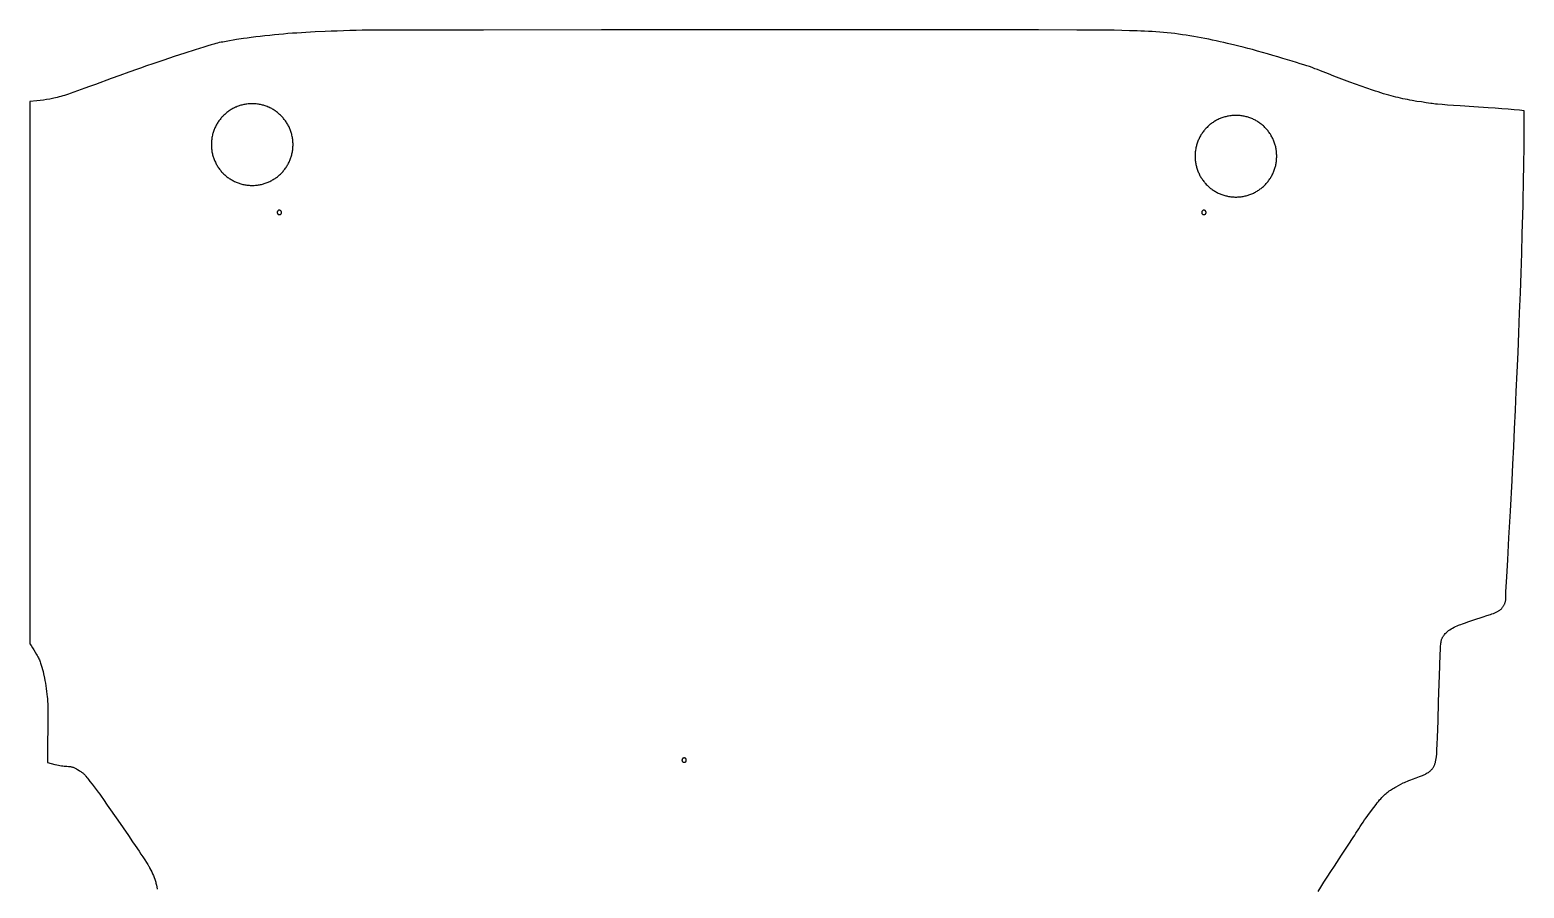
# Model space of a CAD drawing. Extents: x -1405 to 7310, y 1897 to 8577.
# Drawn here: x 493 to 1865, y 4611 to 5400 of the extents above; entities that cross this region are included whole.
import ezdxf

# ---------------------------------------------------------------- set-up
doc = ezdxf.new("R2010")
doc.units = 0
doc.layers.add('Default_Layer', color=1, linetype='CONTINUOUS')

msp = doc.modelspace()

# ---------------------------------------------------------------- linework, layer by layer
at = {"layer": 'Default_Layer'}
msp.add_lwpolyline([(1675.8, 4608.5), (1678.3, 4612.4), (1681.1, 4616.8), (1684.1, 4621.6), (1687.4, 4626.6), (1690.7, 4631.7), (1697.3, 4641.8), (1703.2, 4650.8), (1707.8, 4657.8), (1709.4, 4660.2), (1710.4, 4661.8), (1713, 4665.9), (1714.3, 4668), (1715.7, 4670), (1717.1, 4672.1), (1718.4, 4674.1), (1719.9, 4676.1), (1721.3, 4678.1), (1724.8, 4682.8), (1726.8, 4685.5), (1729, 4688.3), (1730, 4689.7), (1731.1, 4691), (1732.2, 4692.4), (1733.3, 4693.6), (1734.4, 4694.8), (1735.4, 4695.9), (1736.4, 4696.9), (1737.3, 4697.8), (1738.2, 4698.5), (1739.2, 4699.3), (1740.1, 4700), (1741.1, 4700.8), (1742.1, 4701.5), (1743.1, 4702.1), (1744.2, 4702.8), (1745.2, 4703.4), (1746.3, 4704), (1747.3, 4704.6), (1749.5, 4705.8), (1751.6, 4707), (1753.8, 4708.1), (1755, 4708.6), (1756.3, 4709.2), (1757.7, 4709.8), (1759.2, 4710.4), (1760.8, 4711), (1762.4, 4711.6), (1765.7, 4712.8), (1768.8, 4713.9), (1771.5, 4715), (1772.7, 4715.4), (1773.7, 4715.9), (1774.5, 4716.2), (1774.8, 4716.4), (1775.1, 4716.6), (1776, 4717.2), (1777, 4717.8), (1777.9, 4718.5), (1778.4, 4718.9), (1778.8, 4719.2), (1779.2, 4719.6), (1779.6, 4720), (1780, 4720.4), (1780.4, 4720.8), (1780.8, 4721.3), (1781.1, 4721.7), (1781.5, 4722.2), (1781.8, 4722.7), (1782, 4723.2), (1782.3, 4723.7), (1782.6, 4724.3), (1782.8, 4724.9), (1783, 4725.6), (1783.2, 4726.2), (1783.4, 4726.9), (1783.6, 4727.6), (1783.9, 4729.1), (1784.2, 4730.6), (1784.4, 4732), (1784.6, 4733.4), (1784.7, 4734), (1784.8, 4735.1), (1784.9, 4738.6), (1785.1, 4743.6), (1785.3, 4749.9), (1785.9, 4765.2), (1786.4, 4782.6), (1787.5, 4815.3), (1787.8, 4826.5), (1788, 4829.9), (1788, 4831.5), (1788.1, 4832.7), (1788.2, 4833.9), (1788.3, 4835.1), (1788.5, 4836.3), (1788.6, 4837.5), (1788.7, 4838.1), (1788.8, 4838.7), (1789, 4839.2), (1789.1, 4839.8), (1789.3, 4840.3), (1789.5, 4840.8), (1789.7, 4841.3), (1790, 4841.7), (1790.2, 4842.2), (1790.5, 4842.6), (1790.8, 4843.1), (1791.1, 4843.5), (1791.4, 4843.9), (1791.7, 4844.3), (1792.4, 4845.2), (1793.2, 4845.9), (1793.9, 4846.6), (1794.7, 4847.3), (1795.2, 4847.7), (1795.6, 4848), (1796.1, 4848.4), (1796.7, 4848.8), (1797.9, 4849.5), (1799.2, 4850.2), (1800.6, 4851), (1802, 4851.7), (1803.3, 4852.3), (1804.7, 4852.9), (1805.5, 4853.3), (1806.7, 4853.7), (1808.3, 4854.3), (1810.1, 4854.9), (1814.2, 4856.3), (1818.8, 4857.8), (1827.4, 4860.6), (1830.7, 4861.7), (1831.9, 4862.1), (1832.7, 4862.4), (1834, 4862.9), (1835.3, 4863.4), (1836.7, 4863.8), (1838, 4864.3), (1839.3, 4864.8), (1839.9, 4865.1), (1840.5, 4865.4), (1841, 4865.7), (1841.5, 4866), (1842, 4866.3), (1842.5, 4866.6), (1842.9, 4867), (1843.3, 4867.3), (1843.7, 4867.7), (1844.1, 4868.1), (1844.4, 4868.5), (1844.8, 4868.9), (1845.1, 4869.4), (1845.4, 4869.8), (1845.8, 4870.3), (1846.1, 4870.7), (1846.3, 4871.2), (1846.6, 4871.7), (1846.8, 4872.2), (1847.1, 4872.6), (1847.3, 4873.1), (1847.5, 4873.7), (1847.6, 4874.2), (1847.8, 4874.7), (1847.9, 4875.3), (1848, 4875.9), (1848.1, 4876.5), (1848.1, 4877.1), (1848.2, 4878.4), (1848.2, 4879.7), (1848.2, 4881), (1848.2, 4882.3), (1848.2, 4883.6), (1849, 4897.5), (1849.9, 4912.9), (1851, 4933.2), (1852.3, 4957.7), (1853.8, 4985.8), (1854.6, 5001), (1855.4, 5016.9), (1856.1, 5033.3), (1856.9, 5050.3), (1857.7, 5067.7), (1858.5, 5085.4), (1859.3, 5103.3), (1860.1, 5121.5), (1860.8, 5139.8), (1861.5, 5158.1), (1862.1, 5176.3), (1862.7, 5194.5), (1863.2, 5212.4), (1863.7, 5230), (1863.9, 5238.7), (1864.1, 5247.3), (1864.3, 5255.8), (1864.4, 5264.1), (1864.6, 5272.4), (1864.7, 5280.4), (1864.8, 5288.4), (1864.8, 5296.2), (1864.9, 5303.8), (1864.9, 5311.2), (1864.9, 5318.4), (1864.9, 5325.5), (1862.9, 5325.7), (1860.7, 5325.9), (1855.8, 5326.3), (1850.4, 5326.8), (1844.5, 5327.2), (1838.3, 5327.7), (1831.9, 5328.1), (1818.8, 5329), (1806.1, 5329.9), (1800.1, 5330.3), (1794.6, 5330.7), (1789.7, 5331.1), (1785.4, 5331.5), (1783.6, 5331.6), (1781.9, 5331.8), (1780.5, 5332), (1779.3, 5332.1), (1775, 5332.8), (1770.7, 5333.5), (1766.4, 5334.1), (1762.1, 5334.9), (1759.9, 5335.3), (1757.8, 5335.7), (1755.7, 5336.1), (1753.5, 5336.5), (1751.4, 5337), (1749.3, 5337.5), (1747.2, 5338), (1745, 5338.5), (1742.9, 5339.1), (1740.6, 5339.7), (1738.3, 5340.4), (1735.9, 5341.1), (1733.4, 5341.9), (1730.9, 5342.7), (1728.4, 5343.5), (1725.8, 5344.4), (1720.5, 5346.2), (1715.2, 5348), (1710, 5349.8), (1705, 5351.6), (1702.5, 5352.5), (1700, 5353.4), (1697.6, 5354.4), (1695.1, 5355.3), (1690.2, 5357.3), (1685.2, 5359.3), (1680.3, 5361.3), (1677.8, 5362.2), (1675.3, 5363.2), (1672.8, 5364.1), (1670.3, 5365.1), (1667.8, 5366), (1665.3, 5366.8), (1662.6, 5367.7), (1659.4, 5368.7), (1655.8, 5369.9), (1651.9, 5371.1), (1647.7, 5372.3), (1643.4, 5373.6), (1638.8, 5375), (1634.2, 5376.3), (1629.4, 5377.7), (1624.7, 5379), (1620.1, 5380.3), (1615.5, 5381.6), (1611.1, 5382.7), (1606.9, 5383.8), (1603, 5384.8), (1599.4, 5385.7), (1592.6, 5387.3), (1589.1, 5388.1), (1585.7, 5388.9), (1582.3, 5389.6), (1578.8, 5390.4), (1575.4, 5391.1), (1571.9, 5391.8), (1568.5, 5392.4), (1565, 5393.1), (1561.5, 5393.7), (1558.1, 5394.3), (1554.6, 5394.8), (1551.1, 5395.3), (1547.7, 5395.8), (1544.2, 5396.3), (1540.8, 5396.7), (1537.3, 5397), (1533.8, 5397.4), (1530.4, 5397.7), (1526.9, 5397.9), (1523.4, 5398.1), (1519.9, 5398.3), (1516.4, 5398.5), (1512.9, 5398.7), (1509.5, 5398.8), (1502.5, 5399), (1495.5, 5399.2), (1488.5, 5399.4), (1485, 5399.5), (1477.9, 5399.5), (1454.1, 5399.6), (1419.1, 5399.7), (1374.8, 5399.7), (1323.1, 5399.7), (1265.7, 5399.7), (1141.7, 5399.7), (1017.9, 5399.7), (909.4, 5399.6), (865.5, 5399.6), (831.1, 5399.5), (807.9, 5399.5), (801.2, 5399.5), (798, 5399.4), (792.5, 5399.3), (786.7, 5399.1), (780.9, 5398.9), (775.1, 5398.7), (769.5, 5398.5), (764.2, 5398.2), (754.8, 5397.8), (746.5, 5397.3), (742.3, 5397.1), (738.1, 5396.8), (734, 5396.6), (729.8, 5396.3), (725.7, 5395.9), (721.6, 5395.6), (717.5, 5395.2), (713.2, 5394.7), (708.8, 5394.3), (704.5, 5393.8), (700.3, 5393.2), (696.3, 5392.7), (692.6, 5392.2), (689.2, 5391.7), (682.8, 5390.8), (679.6, 5390.3), (676.4, 5389.8), (673.2, 5389.2), (670.1, 5388.6), (668.5, 5388.3), (666.9, 5388), (665.3, 5387.6), (663.8, 5387.2), (661.9, 5386.7), (659.4, 5386), (656.3, 5385.1), (652.8, 5384), (648.8, 5382.7), (644.6, 5381.4), (635.3, 5378.4), (625.5, 5375.2), (615.9, 5372), (606.9, 5368.9), (599.1, 5366.3), (595.5, 5365), (591.7, 5363.7), (583.7, 5360.9), (575.6, 5357.9), (567.6, 5355), (553.3, 5349.7), (547.6, 5347.7), (543.4, 5346.2), (540, 5345), (536.7, 5343.8), (533.3, 5342.5), (530, 5341.3), (528.3, 5340.7), (526.6, 5340.2), (524.9, 5339.6), (523.2, 5339.1), (521.5, 5338.6), (519.8, 5338.1), (518.1, 5337.6), (516.4, 5337.2), (515.1, 5336.9), (513.8, 5336.7), (512.5, 5336.4), (511.2, 5336.2), (508.3, 5335.7), (505.4, 5335.3), (502.4, 5334.9), (499.3, 5334.6), (493, 5333.9), (493, 4835.9), (493, 4835.9), (494.2, 4834.2), (495.4, 4832.3), (496.7, 4830.3), (497.9, 4828.2), (499.1, 4826.1), (499.7, 4825), (500.3, 4824), (500.8, 4822.9), (501.3, 4822), (501.7, 4821), (502.1, 4820.1), (502.5, 4819.2), (502.8, 4818.2), (503.2, 4817.2), (503.5, 4816.3), (503.8, 4815.3), (504.1, 4814.3), (504.6, 4812.3), (505.1, 4810.3), (505.5, 4808.3), (506.3, 4804.3), (506.8, 4802.1), (507.2, 4799.8), (507.6, 4797.4), (508, 4794.8), (508.4, 4792.2), (508.7, 4789.6), (509, 4787), (509.1, 4785.7), (509.2, 4784.4), (509.3, 4782.9), (509.4, 4780.8), (509.4, 4778.3), (509.4, 4775.3), (509.4, 4768.3), (509.4, 4760.3), (509.3, 4742.9), (509.2, 4734.4), (509.2, 4726.7), (512.5, 4725.9), (515.9, 4725.1), (517.6, 4724.7), (519.2, 4724.4), (520.6, 4724.1), (522, 4723.8), (522.6, 4723.7), (523.2, 4723.7), (524.5, 4723.5), (525.8, 4723.5), (527, 4723.4), (528.3, 4723.3), (528.9, 4723.3), (529.5, 4723.2), (530.2, 4723.1), (530.8, 4723), (531.4, 4722.8), (532, 4722.6), (532.6, 4722.4), (533.2, 4722.2), (533.9, 4721.9), (534.6, 4721.6), (535.2, 4721.2), (535.9, 4720.9), (536.6, 4720.5), (537.3, 4720.1), (538.6, 4719.3), (539.9, 4718.5), (540.5, 4718.1), (541, 4717.6), (541.5, 4717.2), (542, 4716.8), (542.5, 4716.4), (542.9, 4716), (543.3, 4715.6), (543.7, 4715.1), (544.1, 4714.7), (544.5, 4714.2), (545.2, 4713.2), (545.9, 4712.3), (546.7, 4711.3), (547.4, 4710.3), (548.1, 4709.3), (550.1, 4706.8), (552.8, 4703.3), (555.7, 4699.5), (557.1, 4697.6), (558.4, 4695.8), (560.6, 4692.8), (564.1, 4687.7), (573.7, 4673.8), (583.5, 4659.7), (587.3, 4654.1), (589.7, 4650.6), (593.2, 4645.4), (595, 4642.7), (596.8, 4640.1), (598.5, 4637.5), (600, 4635.1), (600.7, 4634), (601.3, 4633), (601.9, 4632), (602.4, 4631.2), (603.2, 4629.6), (604.1, 4628), (604.9, 4626.3), (605.6, 4624.7), (606.4, 4623), (607, 4621.3), (607.7, 4619.6), (608, 4618.8), (608.2, 4617.9), (608.5, 4617), (608.7, 4616.1), (609, 4615.2), (609.2, 4614.3), (609.6, 4612.5), (609.9, 4610.6)], dxfattribs=at)
for points in [[(659.6, 5294.4), (659.6, 5293.4), (659.6, 5292.5), (659.7, 5291.5), (659.8, 5290.5), (659.9, 5289.6), (660, 5288.7), (660.2, 5287.7), (660.4, 5286.8), (660.6, 5285.9), (660.8, 5285), (661, 5284.1), (661.3, 5283.2), (661.6, 5282.4), (661.9, 5281.5), (662.2, 5280.6), (662.5, 5279.8), (662.9, 5279), (663.3, 5278.1), (663.7, 5277.3), (664.1, 5276.5), (664.6, 5275.7), (665, 5274.9), (665.5, 5274.2), (666, 5273.4), (666.5, 5272.7), (667, 5271.9), (667.6, 5271.2), (668.2, 5270.5), (668.7, 5269.8), (669.3, 5269.2), (670, 5268.5), (670.6, 5267.9), (671.2, 5267.2), (671.9, 5266.6), (672.6, 5266), (673.2, 5265.4), (673.9, 5264.9), (674.7, 5264.3), (675.4, 5263.8), (676.1, 5263.3), (676.9, 5262.8), (677.7, 5262.3), (678.4, 5261.9), (679.2, 5261.4), (680, 5261), (680.8, 5260.6), (681.7, 5260.2), (682.5, 5259.8), (683.3, 5259.5), (684.2, 5259.2), (685.1, 5258.9), (685.9, 5258.6), (686.8, 5258.3), (687.7, 5258.1), (688.6, 5257.8), (689.5, 5257.6), (690.5, 5257.5), (691.4, 5257.3), (692.3, 5257.2), (693.3, 5257.1), (694.2, 5257), (695.2, 5256.9), (696.1, 5256.9), (697.1, 5256.9), (698.1, 5256.9), (699, 5256.9), (700, 5257), (700.9, 5257.1), (701.9, 5257.2), (702.8, 5257.3), (703.7, 5257.5), (704.7, 5257.6), (705.6, 5257.8), (706.5, 5258.1), (707.4, 5258.3), (708.2, 5258.6), (709.1, 5258.9), (710, 5259.2), (710.8, 5259.5), (711.7, 5259.8), (712.5, 5260.2), (713.4, 5260.6), (714.2, 5261), (715, 5261.4), (715.8, 5261.9), (716.5, 5262.3), (717.3, 5262.8), (718.1, 5263.3), (718.8, 5263.8), (719.5, 5264.3), (720.2, 5264.9), (721, 5265.4), (721.6, 5266), (722.3, 5266.6), (723, 5267.2), (723.6, 5267.9), (724.2, 5268.5), (724.9, 5269.2), (725.5, 5269.8), (726, 5270.5), (726.6, 5271.2), (727.1, 5271.9), (727.7, 5272.7), (728.2, 5273.4), (728.7, 5274.2), (729.2, 5274.9), (729.6, 5275.7), (730.1, 5276.5), (730.5, 5277.3), (730.9, 5278.1), (731.3, 5279), (731.7, 5279.8), (732, 5280.6), (732.3, 5281.5), (732.6, 5282.4), (732.9, 5283.2), (733.2, 5284.1), (733.4, 5285), (733.6, 5285.9), (733.8, 5286.8), (734, 5287.7), (734.2, 5288.7), (734.3, 5289.6), (734.4, 5290.5), (734.5, 5291.5), (734.5, 5292.5), (734.6, 5293.4), (734.6, 5294.4), (734.6, 5295.4), (734.5, 5296.3), (734.5, 5297.3), (734.4, 5298.2), (734.3, 5299.2), (734.2, 5300.1), (734, 5301), (733.8, 5301.9), (733.6, 5302.9), (733.4, 5303.8), (733.2, 5304.6), (732.9, 5305.5), (732.6, 5306.4), (732.3, 5307.3), (732, 5308.1), (731.7, 5309), (731.3, 5309.8), (730.9, 5310.6), (730.5, 5311.5), (730.1, 5312.3), (729.6, 5313), (729.2, 5313.8), (728.7, 5314.6), (728.2, 5315.3), (727.7, 5316.1), (727.1, 5316.8), (726.6, 5317.5), (726, 5318.2), (725.5, 5318.9), (724.9, 5319.6), (724.2, 5320.3), (723.6, 5320.9), (723, 5321.5), (722.3, 5322.1), (721.6, 5322.7), (721, 5323.3), (720.2, 5323.9), (719.5, 5324.4), (718.8, 5325), (718.1, 5325.5), (717.3, 5326), (716.5, 5326.5), (715.8, 5326.9), (715, 5327.4), (714.2, 5327.8), (713.4, 5328.2), (712.5, 5328.6), (711.7, 5328.9), (710.8, 5329.3), (710, 5329.6), (709.1, 5329.9), (708.2, 5330.2), (707.4, 5330.5), (706.5, 5330.7), (705.6, 5330.9), (704.7, 5331.1), (703.7, 5331.3), (702.8, 5331.5), (701.9, 5331.6), (700.9, 5331.7), (700, 5331.8), (699, 5331.8), (698.1, 5331.9), (697.1, 5331.9), (696.1, 5331.9), (695.2, 5331.8), (694.2, 5331.8), (693.3, 5331.7), (692.3, 5331.6), (691.4, 5331.5), (690.5, 5331.3), (689.5, 5331.1), (688.6, 5330.9), (687.7, 5330.7), (686.8, 5330.5), (685.9, 5330.2), (685.1, 5329.9), (684.2, 5329.6), (683.3, 5329.3), (682.5, 5328.9), (681.7, 5328.6), (680.8, 5328.2), (680, 5327.8), (679.2, 5327.4), (678.4, 5326.9), (677.7, 5326.5), (676.9, 5326), (676.1, 5325.5), (675.4, 5325), (674.7, 5324.4), (673.9, 5323.9), (673.2, 5323.3), (672.6, 5322.7), (671.9, 5322.1), (671.2, 5321.5), (670.6, 5320.9), (670, 5320.3), (669.3, 5319.6), (668.7, 5318.9), (668.2, 5318.2), (667.6, 5317.5), (667, 5316.8), (666.5, 5316.1), (666, 5315.3), (665.5, 5314.6), (665, 5313.8), (664.6, 5313), (664.1, 5312.3), (663.7, 5311.5), (663.3, 5310.6), (662.9, 5309.8), (662.5, 5309), (662.2, 5308.1), (661.9, 5307.3), (661.6, 5306.4), (661.3, 5305.5), (661, 5304.6), (660.8, 5303.8), (660.6, 5302.9), (660.4, 5301.9), (660.2, 5301), (660, 5300.1), (659.9, 5299.2), (659.8, 5298.2), (659.7, 5297.3), (659.6, 5296.3), (659.6, 5295.4), (659.6, 5294.4)], [(1562.8, 5283.7), (1562.8, 5282.8), (1562.8, 5281.8), (1562.9, 5280.8), (1563, 5279.9), (1563.1, 5278.9), (1563.2, 5278), (1563.4, 5277.1), (1563.5, 5276.2), (1563.7, 5275.3), (1564, 5274.3), (1564.2, 5273.5), (1564.5, 5272.6), (1564.8, 5271.7), (1565.1, 5270.8), (1565.4, 5270), (1565.7, 5269.1), (1566.1, 5268.3), (1566.5, 5267.5), (1566.9, 5266.6), (1567.3, 5265.8), (1567.8, 5265.1), (1568.2, 5264.3), (1568.7, 5263.5), (1569.2, 5262.8), (1569.7, 5262), (1570.2, 5261.3), (1570.8, 5260.6), (1571.3, 5259.9), (1571.9, 5259.2), (1572.5, 5258.5), (1573.1, 5257.8), (1573.8, 5257.2), (1574.4, 5256.6), (1575.1, 5256), (1575.7, 5255.4), (1576.4, 5254.8), (1577.1, 5254.2), (1577.8, 5253.7), (1578.6, 5253.1), (1579.3, 5252.6), (1580.1, 5252.1), (1580.8, 5251.6), (1581.6, 5251.2), (1582.4, 5250.7), (1583.2, 5250.3), (1584, 5249.9), (1584.8, 5249.5), (1585.7, 5249.2), (1586.5, 5248.8), (1587.4, 5248.5), (1588.3, 5248.2), (1589.1, 5247.9), (1590, 5247.6), (1590.9, 5247.4), (1591.8, 5247.2), (1592.7, 5247), (1593.6, 5246.8), (1594.6, 5246.7), (1595.5, 5246.5), (1596.4, 5246.4), (1597.4, 5246.3), (1598.4, 5246.3), (1599.3, 5246.2), (1600.3, 5246.2), (1601.2, 5246.2), (1602.2, 5246.3), (1603.2, 5246.3), (1604.1, 5246.4), (1605.1, 5246.5), (1606, 5246.7), (1606.9, 5246.8), (1607.8, 5247), (1608.8, 5247.2), (1609.7, 5247.4), (1610.5, 5247.6), (1611.4, 5247.9), (1612.3, 5248.2), (1613.2, 5248.5), (1614, 5248.8), (1614.9, 5249.2), (1615.7, 5249.5), (1616.5, 5249.9), (1617.4, 5250.3), (1618.2, 5250.7), (1618.9, 5251.2), (1619.7, 5251.6), (1620.5, 5252.1), (1621.2, 5252.6), (1622, 5253.1), (1622.7, 5253.7), (1623.4, 5254.2), (1624.1, 5254.8), (1624.8, 5255.4), (1625.5, 5256), (1626.2, 5256.6), (1626.8, 5257.2), (1627.4, 5257.8), (1628, 5258.5), (1628.6, 5259.2), (1629.2, 5259.9), (1629.8, 5260.6), (1630.3, 5261.3), (1630.9, 5262), (1631.4, 5262.8), (1631.9, 5263.5), (1632.4, 5264.3), (1632.8, 5265.1), (1633.3, 5265.8), (1633.7, 5266.6), (1634.1, 5267.5), (1634.5, 5268.3), (1634.8, 5269.1), (1635.2, 5270), (1635.5, 5270.8), (1635.8, 5271.7), (1636.1, 5272.6), (1636.4, 5273.5), (1636.6, 5274.3), (1636.8, 5275.3), (1637, 5276.2), (1637.2, 5277.1), (1637.3, 5278), (1637.5, 5278.9), (1637.6, 5279.9), (1637.7, 5280.8), (1637.7, 5281.8), (1637.8, 5282.8), (1637.8, 5283.7), (1637.8, 5284.7), (1637.7, 5285.7), (1637.7, 5286.6), (1637.6, 5287.6), (1637.5, 5288.5), (1637.3, 5289.4), (1637.2, 5290.4), (1637, 5291.3), (1636.8, 5292.2), (1636.6, 5293.1), (1636.4, 5294), (1636.1, 5294.9), (1635.8, 5295.7), (1635.5, 5296.6), (1635.2, 5297.5), (1634.8, 5298.3), (1634.5, 5299.2), (1634.1, 5300), (1633.7, 5300.8), (1633.3, 5301.6), (1632.8, 5302.4), (1632.4, 5303.2), (1631.9, 5303.9), (1631.4, 5304.7), (1630.9, 5305.4), (1630.3, 5306.2), (1629.8, 5306.9), (1629.2, 5307.6), (1628.6, 5308.3), (1628, 5308.9), (1627.4, 5309.6), (1626.8, 5310.2), (1626.2, 5310.9), (1625.5, 5311.5), (1624.8, 5312.1), (1624.1, 5312.7), (1623.4, 5313.2), (1622.7, 5313.8), (1622, 5314.3), (1621.2, 5314.8), (1620.5, 5315.3), (1619.7, 5315.8), (1618.9, 5316.3), (1618.2, 5316.7), (1617.4, 5317.1), (1616.5, 5317.5), (1615.7, 5317.9), (1614.9, 5318.3), (1614, 5318.6), (1613.2, 5318.9), (1612.3, 5319.3), (1611.4, 5319.5), (1610.5, 5319.8), (1609.7, 5320), (1608.8, 5320.3), (1607.8, 5320.5), (1606.9, 5320.6), (1606, 5320.8), (1605.1, 5320.9), (1604.1, 5321), (1603.2, 5321.1), (1602.2, 5321.2), (1601.2, 5321.2), (1600.3, 5321.2), (1599.3, 5321.2), (1598.4, 5321.2), (1597.4, 5321.1), (1596.4, 5321), (1595.5, 5320.9), (1594.6, 5320.8), (1593.6, 5320.6), (1592.7, 5320.5), (1591.8, 5320.3), (1590.9, 5320), (1590, 5319.8), (1589.1, 5319.5), (1588.3, 5319.3), (1587.4, 5318.9), (1586.5, 5318.6), (1585.7, 5318.3), (1584.8, 5317.9), (1584, 5317.5), (1583.2, 5317.1), (1582.4, 5316.7), (1581.6, 5316.3), (1580.8, 5315.8), (1580.1, 5315.3), (1579.3, 5314.8), (1578.6, 5314.3), (1577.8, 5313.8), (1577.1, 5313.2), (1576.4, 5312.7), (1575.7, 5312.1), (1575.1, 5311.5), (1574.4, 5310.9), (1573.8, 5310.2), (1573.1, 5309.6), (1572.5, 5308.9), (1571.9, 5308.3), (1571.3, 5307.6), (1570.8, 5306.9), (1570.2, 5306.2), (1569.7, 5305.4), (1569.2, 5304.7), (1568.7, 5303.9), (1568.2, 5303.2), (1567.8, 5302.4), (1567.3, 5301.6), (1566.9, 5300.8), (1566.5, 5300), (1566.1, 5299.2), (1565.7, 5298.3), (1565.4, 5297.5), (1565.1, 5296.6), (1564.8, 5295.7), (1564.5, 5294.9), (1564.2, 5294), (1564, 5293.1), (1563.7, 5292.2), (1563.5, 5291.3), (1563.4, 5290.4), (1563.2, 5289.4), (1563.1, 5288.5), (1563, 5287.6), (1562.9, 5286.6), (1562.8, 5285.7), (1562.8, 5284.7), (1562.8, 5283.7)], [(720, 5232), (720, 5231.8), (720.1, 5231.6), (720.1, 5231.5), (720.2, 5231.3), (720.3, 5231.1), (720.4, 5230.9), (720.5, 5230.8), (720.6, 5230.6), (720.7, 5230.5), (720.9, 5230.4), (721.1, 5230.3), (721.2, 5230.2), (721.4, 5230.1), (721.6, 5230.1), (721.8, 5230.1), (722, 5230), (722.2, 5230.1), (722.4, 5230.1), (722.6, 5230.1), (722.8, 5230.2), (723, 5230.3), (723.1, 5230.4), (723.3, 5230.5), (723.4, 5230.6), (723.6, 5230.8), (723.7, 5230.9), (723.8, 5231.1), (723.9, 5231.3), (723.9, 5231.5), (724, 5231.6), (724, 5231.8), (724, 5232), (724, 5232.3), (724, 5232.4), (723.9, 5232.6), (723.9, 5232.8), (723.8, 5233), (723.7, 5233.2), (723.6, 5233.3), (723.4, 5233.5), (723.3, 5233.6), (723.1, 5233.7), (723, 5233.8), (722.8, 5233.9), (722.6, 5234), (722.4, 5234), (722.2, 5234), (722, 5234), (721.8, 5234), (721.6, 5234), (721.4, 5234), (721.2, 5233.9), (721.1, 5233.8), (720.9, 5233.7), (720.7, 5233.6), (720.6, 5233.5), (720.5, 5233.3), (720.4, 5233.2), (720.3, 5233), (720.2, 5232.8), (720.1, 5232.6), (720.1, 5232.4), (720, 5232.3), (720, 5232)], [(1568.9, 5232), (1568.9, 5231.8), (1568.9, 5231.6), (1569, 5231.5), (1569.1, 5231.3), (1569.1, 5231.1), (1569.2, 5230.9), (1569.4, 5230.8), (1569.5, 5230.6), (1569.6, 5230.5), (1569.8, 5230.4), (1569.9, 5230.3), (1570.1, 5230.2), (1570.3, 5230.1), (1570.5, 5230.1), (1570.7, 5230.1), (1570.9, 5230), (1571.1, 5230.1), (1571.3, 5230.1), (1571.5, 5230.1), (1571.7, 5230.2), (1571.9, 5230.3), (1572, 5230.4), (1572.2, 5230.5), (1572.3, 5230.6), (1572.4, 5230.8), (1572.6, 5230.9), (1572.7, 5231.1), (1572.7, 5231.3), (1572.8, 5231.5), (1572.9, 5231.6), (1572.9, 5231.8), (1572.9, 5232), (1572.9, 5232.3), (1572.9, 5232.4), (1572.8, 5232.6), (1572.7, 5232.8), (1572.7, 5233), (1572.6, 5233.2), (1572.4, 5233.3), (1572.3, 5233.5), (1572.2, 5233.6), (1572, 5233.7), (1571.9, 5233.8), (1571.7, 5233.9), (1571.5, 5234), (1571.3, 5234), (1571.1, 5234), (1570.9, 5234), (1570.7, 5234), (1570.5, 5234), (1570.3, 5234), (1570.1, 5233.9), (1569.9, 5233.8), (1569.8, 5233.7), (1569.6, 5233.6), (1569.5, 5233.5), (1569.4, 5233.3), (1569.2, 5233.2), (1569.1, 5233), (1569.1, 5232.8), (1569, 5232.6), (1568.9, 5232.4), (1568.9, 5232.3), (1568.9, 5232)], [(1091.7, 4729), (1091.7, 4728.8), (1091.8, 4728.6), (1091.8, 4728.4), (1091.9, 4728.3), (1092, 4728.1), (1092.1, 4727.9), (1092.2, 4727.8), (1092.3, 4727.6), (1092.5, 4727.5), (1092.6, 4727.4), (1092.8, 4727.3), (1092.9, 4727.2), (1093.1, 4727.1), (1093.3, 4727.1), (1093.5, 4727), (1093.7, 4727), (1093.9, 4727), (1094.1, 4727.1), (1094.3, 4727.1), (1094.5, 4727.2), (1094.7, 4727.3), (1094.8, 4727.4), (1095, 4727.5), (1095.1, 4727.6), (1095.3, 4727.8), (1095.4, 4727.9), (1095.5, 4728.1), (1095.6, 4728.3), (1095.6, 4728.4), (1095.7, 4728.6), (1095.7, 4728.8), (1095.7, 4729), (1095.7, 4729.2), (1095.7, 4729.4), (1095.6, 4729.6), (1095.6, 4729.8), (1095.5, 4730), (1095.4, 4730.2), (1095.3, 4730.3), (1095.1, 4730.4), (1095, 4730.6), (1094.8, 4730.7), (1094.7, 4730.8), (1094.5, 4730.9), (1094.3, 4730.9), (1094.1, 4731), (1093.9, 4731), (1093.7, 4731), (1093.5, 4731), (1093.3, 4731), (1093.1, 4730.9), (1092.9, 4730.9), (1092.8, 4730.8), (1092.6, 4730.7), (1092.5, 4730.6), (1092.3, 4730.4), (1092.2, 4730.3), (1092.1, 4730.2), (1092, 4730), (1091.9, 4729.8), (1091.8, 4729.6), (1091.8, 4729.4), (1091.7, 4729.2), (1091.7, 4729)]]:
    msp.add_lwpolyline(points, close=True, dxfattribs=at)

doc.saveas('drawing.dxf')
